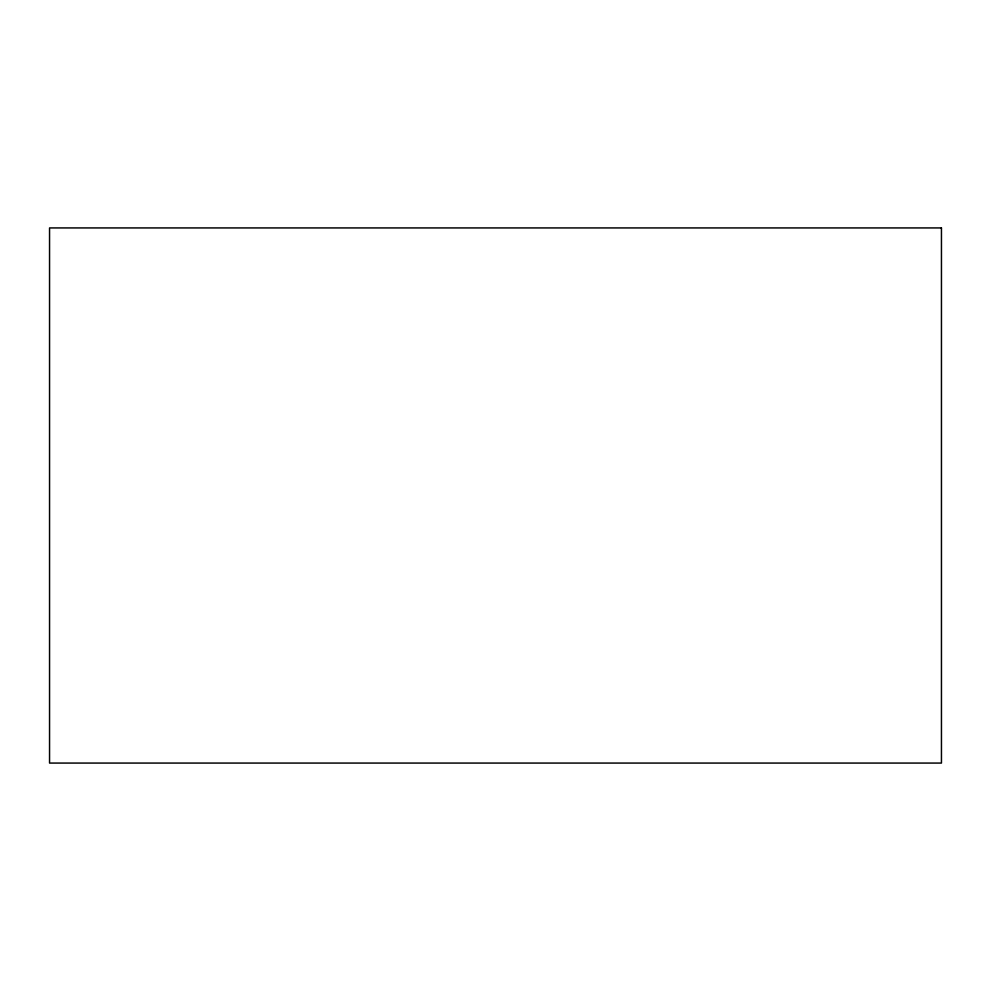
<?xml version="1.0" encoding="UTF-8"?>
<svg xmlns="http://www.w3.org/2000/svg" width="991" height="991" viewBox="0 0 991 991"><rect width="100%" height="100%" fill="white"/><g stroke="black" fill="none" stroke-linecap="round" stroke-linejoin="round"><path stroke-width="1.49" d="M941.45 227.93L49.55 227.93L49.55 763.07L941.45 763.07L941.45 227.93"/></g></svg>
